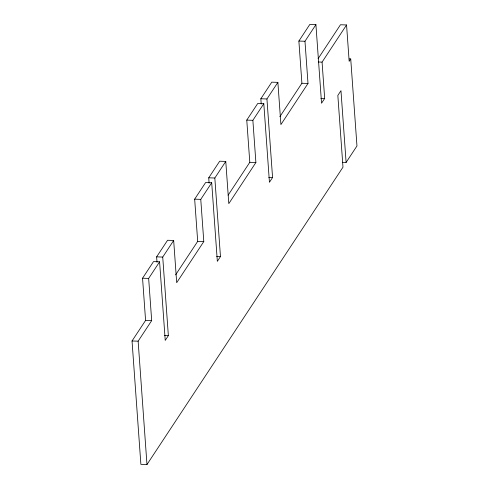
<?xml version="1.0" encoding="UTF-8"?>
<svg xmlns="http://www.w3.org/2000/svg" width="489" height="489" viewBox="0 0 489 489"><rect width="100%" height="100%" fill="white"/><g stroke="black" fill="none" stroke-linecap="round" stroke-linejoin="round"><path stroke-width="0.73" d="M342.3 162.305L346.108 162.434L340.967 90.685L337.838 95.428L342.985 167.177L146.975 464.55L140.881 464.342L132.036 340.974L145.581 320.417L142.556 278.21L153.503 261.609L159.597 261.817L165.233 340.387L168.357 335.643L162.727 257.073L173.668 240.472L167.568 240.264L156.627 256.866L157.006 262.153M175.594 274.879L197.69 241.364L194.665 199.157L205.606 182.556L211.706 182.764L217.336 261.334L220.466 256.591L214.83 178.02L225.771 161.419L219.677 161.211L208.73 177.813L209.109 183.1M228.118 195.197L249.793 162.311L246.768 120.105L257.715 103.503L263.809 103.711L269.445 182.281L272.569 177.538L266.939 98.967L277.88 82.366L271.78 82.158L260.839 98.76L261.218 104.047M279.806 116.773L301.902 83.258L298.877 41.052L309.818 24.45L315.918 24.658L321.548 103.228L324.678 98.485L322.068 62.121L346.56 24.963L340.46 24.762L318.046 58.766M146.975 464.55L138.136 341.175L151.682 320.625L148.656 278.418L159.597 261.817M173.668 240.472L176.694 282.679L203.791 241.572L200.765 199.365L211.706 182.764M225.771 161.419L228.797 203.626L255.894 162.519L252.868 120.312L263.809 103.711M277.88 82.366L280.906 124.573L308.003 83.466L304.977 41.259L315.918 24.658M349.201 58.906L350.729 58.955L349.164 61.327L346.56 24.963M346.108 162.434L356.964 145.966L350.729 58.955M298.877 41.052L304.977 41.259M318.26 61.993L322.068 62.121M301.902 83.258L308.003 83.466M320.863 98.35L324.678 98.485M260.839 98.76L266.939 98.967M246.768 120.105L252.868 120.312M249.793 162.311L255.894 162.519M268.761 177.403L272.569 177.538M208.73 177.813L214.83 178.02M194.665 199.157L200.765 199.365M197.69 241.364L203.791 241.572M216.651 256.456L220.466 256.591M156.627 256.866L162.727 257.073M142.556 278.21L148.656 278.418M145.581 320.417L151.682 320.625M164.548 335.509L168.357 335.643M132.036 340.974L138.136 341.175"/></g></svg>
